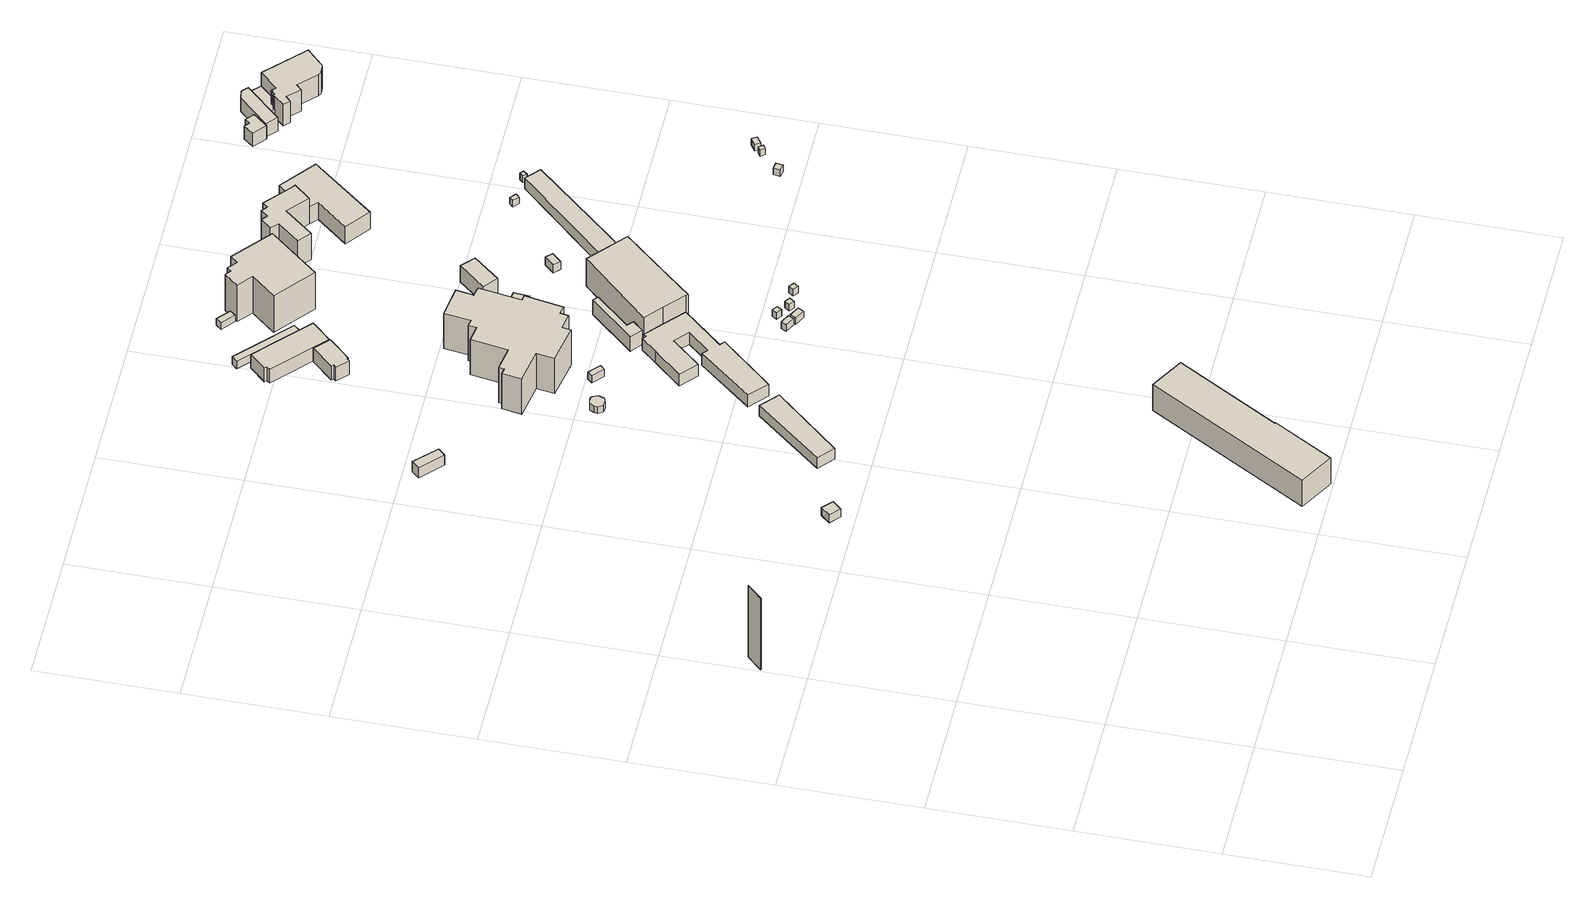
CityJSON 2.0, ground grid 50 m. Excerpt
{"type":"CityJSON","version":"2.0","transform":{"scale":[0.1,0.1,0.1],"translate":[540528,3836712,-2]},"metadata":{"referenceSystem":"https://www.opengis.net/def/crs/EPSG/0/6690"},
"CityObjects":{
"building1":{"type":"Building","attributes":{"計測周辺長":646.36,"1/2500図郭":46,"区名":"此花区","町丁目名称":"島屋４丁目","街区番号":1,"class":"3002","usage":"401","measuredHeight":33.4,"storeysAboveGround":5,"BuildingDetailAttribute.buildingRoofEdgeArea":17691.66,"BuildingDetailAttribute.buildingStructureType":"603","BuildingDetailAttribute.buildingStructureOrgType":"3","BuildingDetailAttribute.detailedUsage":"1820","BuildingDetailAttribute.specifiedBuildingCoverageRate":0.6,"BuildingDetailAttribute.surveyYear":2017,"BuildingTsunamiRiskAttribute.description":"1","BuildingTsunamiRiskAttribute.rank":"3","BuildingTsunamiRiskAttribute.depth":4.16,"BuildingHighTideRiskAttribute.description":"1","BuildingHighTideRiskAttribute.rank":"4","BuildingHighTideRiskAttribute.depth":7.38,"BuildingIDAttribute.prefecture":"27","BuildingIDAttribute.city":"27104"},"geometry":[{"type":"Solid","lod":"1","boundaries":[[[[0,1,2,3]],[[2,4,5,3]],[[1,6,4,2]],[[0,7,6,1]],[[3,5,7,0]],[[4,6,7,5]]]]}]},
"building2":{"type":"Building","attributes":{"class":"3001","measuredHeight":3.7,"BuildingDetailAttribute.specifiedBuildingCoverageRate":0.6,"BuildingDetailAttribute.surveyYear":2017,"BuildingTsunamiRiskAttribute.description":"1","BuildingTsunamiRiskAttribute.rank":"2","BuildingTsunamiRiskAttribute.depth":2.88,"BuildingHighTideRiskAttribute.description":"1","BuildingHighTideRiskAttribute.rank":"4","BuildingHighTideRiskAttribute.depth":6.15,"BuildingIDAttribute.prefecture":"27","BuildingIDAttribute.city":"27104"},"geometry":[{"type":"Solid","lod":"1","boundaries":[[[[8,9,10,11]],[[10,12,13,11]],[[9,14,12,10]],[[8,15,14,9]],[[11,13,15,8]],[[12,14,15,13]]]]}]},
"building3":{"type":"Building","attributes":{"計測周辺長":160.04,"1/2500図郭":56,"区名":"此花区","町丁目名称":"島屋６丁目","街区番号":1,"class":"3001","usage":"431","measuredHeight":12.2,"storeysAboveGround":2,"BuildingDetailAttribute.buildingRoofEdgeArea":905.31,"BuildingDetailAttribute.buildingStructureType":"610","BuildingDetailAttribute.buildingStructureOrgType":"2","BuildingDetailAttribute.detailedUsage":"1730","BuildingDetailAttribute.specifiedBuildingCoverageRate":0.6,"BuildingDetailAttribute.surveyYear":2017,"BuildingTsunamiRiskAttribute.description":"1","BuildingTsunamiRiskAttribute.rank":"2","BuildingTsunamiRiskAttribute.depth":2.86,"BuildingHighTideRiskAttribute.description":"1","BuildingHighTideRiskAttribute.rank":"4","BuildingHighTideRiskAttribute.depth":6.16,"BuildingIDAttribute.prefecture":"27","BuildingIDAttribute.city":"27104"},"geometry":[{"type":"Solid","lod":"1","boundaries":[[[[16,17,18,19,20,21]],[[20,22,23,21]],[[19,24,22,20]],[[18,25,24,19]],[[17,26,25,18]],[[16,27,26,17]],[[21,23,27,16]],[[22,24,25,26,27,23]]]]}]},
"building4":{"type":"Building","attributes":{"計測周辺長":28.09,"1/2500図郭":46,"区名":"此花区","町丁目名称":"島屋４丁目","街区番号":1,"class":"3003","usage":"401","measuredHeight":4.7,"storeysAboveGround":1,"BuildingDetailAttribute.buildingRoofEdgeArea":38.06,"BuildingDetailAttribute.buildingStructureType":"610","BuildingDetailAttribute.buildingStructureOrgType":"2","BuildingDetailAttribute.detailedUsage":"1820","BuildingDetailAttribute.specifiedBuildingCoverageRate":0.6,"BuildingDetailAttribute.surveyYear":2017,"BuildingTsunamiRiskAttribute.description":"1","BuildingTsunamiRiskAttribute.rank":"3","BuildingTsunamiRiskAttribute.depth":4.02,"BuildingHighTideRiskAttribute.description":"1","BuildingHighTideRiskAttribute.rank":"4","BuildingHighTideRiskAttribute.depth":7.32,"BuildingIDAttribute.prefecture":"27","BuildingIDAttribute.city":"27104"},"geometry":[{"type":"Solid","lod":"1","boundaries":[[[[28,29,30,31]],[[30,32,33,31]],[[29,34,32,30]],[[28,35,34,29]],[[31,33,35,28]],[[32,34,35,33]]]]}]},
"building5":{"type":"Building","attributes":{"計測周辺長":77.01,"1/2500図郭":56,"区名":"此花区","町丁目名称":"島屋６丁目","街区番号":1,"class":"3003","usage":"431","measuredHeight":4.8,"storeysAboveGround":1,"BuildingDetailAttribute.buildingRoofEdgeArea":238.92,"BuildingDetailAttribute.buildingStructureType":"610","BuildingDetailAttribute.buildingStructureOrgType":"2","BuildingDetailAttribute.detailedUsage":"1710","BuildingDetailAttribute.specifiedBuildingCoverageRate":0.6,"BuildingDetailAttribute.surveyYear":2017,"BuildingTsunamiRiskAttribute.description":"1","BuildingTsunamiRiskAttribute.rank":"2","BuildingTsunamiRiskAttribute.depth":2.84,"BuildingHighTideRiskAttribute.description":"1","BuildingHighTideRiskAttribute.rank":"4","BuildingHighTideRiskAttribute.depth":6.12,"BuildingIDAttribute.prefecture":"27","BuildingIDAttribute.city":"27104"},"geometry":[{"type":"Solid","lod":"1","boundaries":[[[[36,37,38,39]],[[38,40,41,39]],[[37,42,40,38]],[[36,43,42,37]],[[39,41,43,36]],[[40,42,43,41]]]]}]},
"building6":{"type":"Building","attributes":{"計測周辺長":16.33,"1/2500図郭":46,"区名":"此花区","町丁目名称":"島屋４丁目","街区番号":1,"class":"3003","usage":"401","storeysAboveGround":1,"BuildingDetailAttribute.buildingRoofEdgeArea":20.34,"BuildingDetailAttribute.buildingStructureType":"610","BuildingDetailAttribute.buildingStructureOrgType":"2","BuildingDetailAttribute.detailedUsage":"1820","BuildingDetailAttribute.specifiedBuildingCoverageRate":0.6,"BuildingDetailAttribute.surveyYear":2017,"BuildingTsunamiRiskAttribute.description":"1","BuildingTsunamiRiskAttribute.rank":"3","BuildingTsunamiRiskAttribute.depth":3.22,"BuildingHighTideRiskAttribute.description":"1","BuildingHighTideRiskAttribute.rank":"4","BuildingHighTideRiskAttribute.depth":6.52,"BuildingIDAttribute.prefecture":"27","BuildingIDAttribute.city":"27104"},"geometry":[{"type":"Solid","lod":"1","boundaries":[[[[44,45,46,47,48,49,50,51,52,53,54]],[[53,55,56,54]],[[52,57,55,53]],[[51,58,57,52]],[[50,59,58,51]],[[49,60,59,50]],[[48,61,60,49]],[[47,62,61,48]],[[46,63,62,47]],[[45,64,63,46]],[[44,65,64,45]],[[54,56,65,44]],[[55,57,58,59,60,61,62,63,64,65,56]]]]}]},
"building7":{"type":"Building","attributes":{"計測周辺長":14.93,"1/2500図郭":46,"区名":"此花区","町丁目名称":"島屋４丁目","街区番号":1,"class":"3001","usage":"422","measuredHeight":3.3,"storeysAboveGround":1,"BuildingDetailAttribute.buildingRoofEdgeArea":11.56,"BuildingDetailAttribute.buildingStructureType":"610","BuildingDetailAttribute.buildingStructureOrgType":"2","BuildingDetailAttribute.detailedUsage":"1415","BuildingDetailAttribute.specifiedBuildingCoverageRate":0.6,"BuildingDetailAttribute.surveyYear":2017,"BuildingTsunamiRiskAttribute.description":"1","BuildingTsunamiRiskAttribute.rank":"3","BuildingTsunamiRiskAttribute.depth":3.2,"BuildingHighTideRiskAttribute.description":"1","BuildingHighTideRiskAttribute.rank":"4","BuildingHighTideRiskAttribute.depth":6.5,"BuildingIDAttribute.prefecture":"27","BuildingIDAttribute.city":"27104"},"geometry":[{"type":"Solid","lod":"1","boundaries":[[[[66,67,68,69]],[[68,70,71,69]],[[67,72,70,68]],[[66,73,72,67]],[[69,71,73,66]],[[70,72,73,71]]]]}]},
"building8":{"type":"Building","attributes":{"name":"安治川口駅","計測周辺長":158.26,"1/2500図郭":56,"区名":"此花区","町丁目名称":"島屋６丁目","街区番号":1,"class":"3003","usage":"431","measuredHeight":5.5,"storeysAboveGround":2,"BuildingDetailAttribute.buildingRoofEdgeArea":521.34,"BuildingDetailAttribute.buildingStructureType":"610","BuildingDetailAttribute.buildingStructureOrgType":"2","BuildingDetailAttribute.detailedUsage":"1710","BuildingDetailAttribute.specifiedBuildingCoverageRate":0.6,"BuildingDetailAttribute.surveyYear":2017,"BuildingTsunamiRiskAttribute.description":"1","BuildingTsunamiRiskAttribute.rank":"3","BuildingTsunamiRiskAttribute.depth":3.19,"BuildingHighTideRiskAttribute.description":"1","BuildingHighTideRiskAttribute.rank":"4","BuildingHighTideRiskAttribute.depth":6.15,"BuildingIDAttribute.prefecture":"27","BuildingIDAttribute.city":"27104"},"geometry":[{"type":"Solid","lod":"1","boundaries":[[[[74,75,76,77,78,79,80,81,82,83,84,85,86,87,88,89]],[[88,90,91,89]],[[87,92,90,88]],[[86,93,92,87]],[[85,94,93,86]],[[84,95,94,85]],[[83,96,95,84]],[[82,97,96,83]],[[81,98,97,82]],[[80,99,98,81]],[[79,100,99,80]],[[78,101,100,79]],[[77,102,101,78]],[[76,103,102,77]],[[75,104,103,76]],[[74,105,104,75]],[[89,91,105,74]],[[90,92,93,94,95,96,97,98,99,100,101,102,103,104,105,91]]]]}]},
"building9":{"type":"Building","attributes":{"計測周辺長":155.5,"1/2500図郭":46,"区名":"此花区","町丁目名称":"島屋４丁目","街区番号":1,"class":"3002","usage":"422","measuredHeight":16.6,"storeysAboveGround":4,"BuildingDetailAttribute.buildingRoofEdgeArea":930.44,"BuildingDetailAttribute.buildingStructureType":"603","BuildingDetailAttribute.buildingStructureOrgType":"3","BuildingDetailAttribute.detailedUsage":"1415","BuildingDetailAttribute.specifiedBuildingCoverageRate":0.6,"BuildingDetailAttribute.surveyYear":2017,"BuildingTsunamiRiskAttribute.description":"1","BuildingTsunamiRiskAttribute.rank":"3","BuildingTsunamiRiskAttribute.depth":3.03,"BuildingHighTideRiskAttribute.description":"1","BuildingHighTideRiskAttribute.rank":"4","BuildingHighTideRiskAttribute.depth":6.36,"BuildingIDAttribute.prefecture":"27","BuildingIDAttribute.city":"27104"},"geometry":[{"type":"Solid","lod":"1","boundaries":[[[[106,107,108,109,110,111,112,113,114,115,116,117,118,119,120,121,122,123,124,125,126,127]],[[126,128,129,127]],[[125,130,128,126]],[[124,131,130,125]],[[123,132,131,124]],[[122,133,132,123]],[[121,134,133,122]],[[120,135,134,121]],[[119,136,135,120]],[[118,137,136,119]],[[117,138,137,118]],[[116,139,138,117]],[[115,140,139,116]],[[114,141,140,115]],[[113,142,141,114]],[[112,143,142,113]],[[111,144,143,112]],[[110,145,144,111]],[[109,146,145,110]],[[108,147,146,109]],[[107,148,147,108]],[[106,149,148,107]],[[127,129,149,106]],[[128,130,131,132,133,134,135,136,137,138,139,140,141,142,143,144,145,146,147,148,149,129]]]]}]},
"building10":{"type":"Building","attributes":{"class":"3001","measuredHeight":6.4,"BuildingDetailAttribute.specifiedBuildingCoverageRate":0.6,"BuildingDetailAttribute.surveyYear":2017,"BuildingTsunamiRiskAttribute.description":"1","BuildingTsunamiRiskAttribute.rank":"3","BuildingTsunamiRiskAttribute.depth":3.7,"BuildingHighTideRiskAttribute.description":"1","BuildingHighTideRiskAttribute.rank":"4","BuildingHighTideRiskAttribute.depth":7.06,"BuildingIDAttribute.prefecture":"27","BuildingIDAttribute.city":"27104"},"geometry":[{"type":"Solid","lod":"1","boundaries":[[[[150,151,152,153,154,155,156,157]],[[156,158,159,157]],[[155,160,158,156]],[[154,161,160,155]],[[153,162,161,154]],[[152,163,162,153]],[[151,164,163,152]],[[150,165,164,151]],[[157,159,165,150]],[[158,160,161,162,163,164,165,159]]]]}]},
"building11":{"type":"Building","attributes":{"class":"3001","measuredHeight":6.5,"BuildingDetailAttribute.specifiedBuildingCoverageRate":0.6,"BuildingDetailAttribute.surveyYear":2017,"BuildingTsunamiRiskAttribute.description":"1","BuildingTsunamiRiskAttribute.rank":"3","BuildingTsunamiRiskAttribute.depth":3.64,"BuildingHighTideRiskAttribute.description":"1","BuildingHighTideRiskAttribute.rank":"4","BuildingHighTideRiskAttribute.depth":7.02,"BuildingIDAttribute.prefecture":"27","BuildingIDAttribute.city":"27104"},"geometry":[{"type":"Solid","lod":"1","boundaries":[[[[166,167,168,169,170,171]],[[170,172,173,171]],[[169,174,172,170]],[[168,175,174,169]],[[167,176,175,168]],[[166,177,176,167]],[[171,173,177,166]],[[172,174,175,176,177,173]]]]}]},
"building12":{"type":"Building","attributes":{"class":"3001","BuildingDetailAttribute.specifiedBuildingCoverageRate":0.6,"BuildingDetailAttribute.surveyYear":2017,"BuildingTsunamiRiskAttribute.description":"1","BuildingTsunamiRiskAttribute.rank":"2","BuildingTsunamiRiskAttribute.depth":2.79,"BuildingHighTideRiskAttribute.description":"1","BuildingHighTideRiskAttribute.rank":"4","BuildingHighTideRiskAttribute.depth":6.11,"BuildingIDAttribute.prefecture":"27","BuildingIDAttribute.city":"27104"},"geometry":[{"type":"Solid","lod":"1","boundaries":[[[[178,179,180,181]],[[180,182,183,181]],[[179,184,182,180]],[[178,185,184,179]],[[181,183,185,178]],[[182,184,185,183]]]]}]},
"building13":{"type":"Building","attributes":{"class":"3003","measuredHeight":6.6,"BuildingDetailAttribute.specifiedBuildingCoverageRate":0.6,"BuildingDetailAttribute.surveyYear":2017,"BuildingTsunamiRiskAttribute.description":"1","BuildingTsunamiRiskAttribute.rank":"3","BuildingTsunamiRiskAttribute.depth":3.45,"BuildingHighTideRiskAttribute.description":"1","BuildingHighTideRiskAttribute.rank":"4","BuildingHighTideRiskAttribute.depth":6.63,"BuildingIDAttribute.prefecture":"27","BuildingIDAttribute.city":"27104"},"geometry":[{"type":"Solid","lod":"1","boundaries":[[[[186,187,188,189,190,191]],[[190,192,193,191]],[[189,194,192,190]],[[188,195,194,189]],[[187,196,195,188]],[[186,197,196,187]],[[191,193,197,186]],[[192,194,195,196,197,193]]]]}]},
"building14":{"type":"Building","attributes":{"class":"3001","measuredHeight":3.5,"BuildingDetailAttribute.specifiedBuildingCoverageRate":0.6,"BuildingDetailAttribute.surveyYear":2017,"BuildingTsunamiRiskAttribute.description":"1","BuildingTsunamiRiskAttribute.rank":"3","BuildingTsunamiRiskAttribute.depth":3.49,"BuildingHighTideRiskAttribute.description":"1","BuildingHighTideRiskAttribute.rank":"4","BuildingHighTideRiskAttribute.depth":6.88,"BuildingIDAttribute.prefecture":"27","BuildingIDAttribute.city":"27104"},"geometry":[{"type":"Solid","lod":"1","boundaries":[[[[198,199,200,201]],[[200,202,203,201]],[[199,204,202,200]],[[198,205,204,199]],[[201,203,205,198]],[[202,204,205,203]]]]}]},
"building15":{"type":"Building","attributes":{"class":"3001","BuildingDetailAttribute.specifiedBuildingCoverageRate":0.6,"BuildingDetailAttribute.surveyYear":2017,"BuildingTsunamiRiskAttribute.description":"1","BuildingTsunamiRiskAttribute.rank":"2","BuildingTsunamiRiskAttribute.depth":2.68,"BuildingHighTideRiskAttribute.description":"1","BuildingHighTideRiskAttribute.rank":"4","BuildingHighTideRiskAttribute.depth":5.99,"BuildingIDAttribute.prefecture":"27","BuildingIDAttribute.city":"27104"},"geometry":[{"type":"Solid","lod":"1","boundaries":[[[[206,207,208,209]],[[208,210,211,209]],[[207,212,210,208]],[[206,213,212,207]],[[209,211,213,206]],[[210,212,213,211]]]]}]},
"building16":{"type":"Building","attributes":{"class":"3001","BuildingDetailAttribute.specifiedBuildingCoverageRate":0.6,"BuildingDetailAttribute.surveyYear":2017,"BuildingTsunamiRiskAttribute.description":"1","BuildingTsunamiRiskAttribute.rank":"2","BuildingTsunamiRiskAttribute.depth":2.79,"BuildingHighTideRiskAttribute.description":"1","BuildingHighTideRiskAttribute.rank":"4","BuildingHighTideRiskAttribute.depth":6.11,"BuildingIDAttribute.prefecture":"27","BuildingIDAttribute.city":"27104"},"geometry":[{"type":"Solid","lod":"1","boundaries":[[[[214,215,216,217]],[[216,218,219,217]],[[215,220,218,216]],[[214,221,220,215]],[[217,219,221,214]],[[218,220,221,219]]]]}]},
"building17":{"type":"Building","attributes":{"class":"3001","BuildingDetailAttribute.specifiedBuildingCoverageRate":0.6,"BuildingDetailAttribute.surveyYear":2017,"BuildingTsunamiRiskAttribute.description":"1","BuildingTsunamiRiskAttribute.rank":"2","BuildingTsunamiRiskAttribute.depth":2.78,"BuildingHighTideRiskAttribute.description":"1","BuildingHighTideRiskAttribute.rank":"4","BuildingHighTideRiskAttribute.depth":6.11,"BuildingIDAttribute.prefecture":"27","BuildingIDAttribute.city":"27104"},"geometry":[{"type":"Solid","lod":"1","boundaries":[[[[222,223,224,225]],[[224,226,227,225]],[[223,228,226,224]],[[222,229,228,223]],[[225,227,229,222]],[[226,228,229,227]]]]}]},
"building18":{"type":"Building","attributes":{"計測周辺長":16.33,"1/2500図郭":46,"区名":"此花区","町丁目名称":"島屋４丁目","街区番号":1,"class":"3001","usage":"422","measuredHeight":5.7,"storeysAboveGround":2,"BuildingDetailAttribute.buildingRoofEdgeArea":14.04,"BuildingDetailAttribute.buildingStructureType":"610","BuildingDetailAttribute.buildingStructureOrgType":"2","BuildingDetailAttribute.detailedUsage":"1415","BuildingDetailAttribute.specifiedBuildingCoverageRate":0.6,"BuildingDetailAttribute.surveyYear":2017,"BuildingTsunamiRiskAttribute.description":"1","BuildingTsunamiRiskAttribute.rank":"3","BuildingTsunamiRiskAttribute.depth":3,"BuildingHighTideRiskAttribute.description":"1","BuildingHighTideRiskAttribute.rank":"4","BuildingHighTideRiskAttribute.depth":6.34,"BuildingIDAttribute.prefecture":"27","BuildingIDAttribute.city":"27104"},"geometry":[{"type":"Solid","lod":"1","boundaries":[[[[230,231,232,233]],[[232,234,235,233]],[[231,236,234,232]],[[230,237,236,231]],[[233,235,237,230]],[[234,236,237,235]]]]}]},
"building19":{"type":"Building","attributes":{"計測周辺長":101.38,"1/2500図郭":46,"区名":"此花区","町丁目名称":"島屋６丁目","街区番号":1,"class":"3001","usage":"431","measuredHeight":12.9,"storeysAboveGround":2,"BuildingDetailAttribute.buildingRoofEdgeArea":581.4,"BuildingDetailAttribute.buildingStructureType":"610","BuildingDetailAttribute.buildingStructureOrgType":"2","BuildingDetailAttribute.detailedUsage":"1710","BuildingDetailAttribute.specifiedBuildingCoverageRate":0.6,"BuildingDetailAttribute.surveyYear":2017,"BuildingTsunamiRiskAttribute.description":"1","BuildingTsunamiRiskAttribute.rank":"3","BuildingTsunamiRiskAttribute.depth":3.12,"BuildingHighTideRiskAttribute.description":"1","BuildingHighTideRiskAttribute.rank":"4","BuildingHighTideRiskAttribute.depth":6.46,"BuildingIDAttribute.prefecture":"27","BuildingIDAttribute.city":"27104"},"geometry":[{"type":"Solid","lod":"1","boundaries":[[[[238,239,240,241,242,243,244,245]],[[244,246,247,245]],[[243,248,246,244]],[[242,249,248,243]],[[241,250,249,242]],[[240,251,250,241]],[[239,252,251,240]],[[238,253,252,239]],[[245,247,253,238]],[[246,248,249,250,251,252,253,247]]]]}]},
"building20":{"type":"Building","attributes":{"class":"3001","BuildingDetailAttribute.specifiedBuildingCoverageRate":0.6,"BuildingDetailAttribute.surveyYear":2017,"BuildingTsunamiRiskAttribute.description":"1","BuildingTsunamiRiskAttribute.rank":"2","BuildingTsunamiRiskAttribute.depth":2.84,"BuildingHighTideRiskAttribute.description":"1","BuildingHighTideRiskAttribute.rank":"4","BuildingHighTideRiskAttribute.depth":6.16,"BuildingIDAttribute.prefecture":"27","BuildingIDAttribute.city":"27104"},"geometry":[{"type":"Solid","lod":"1","boundaries":[[[[254,255,256,257]],[[256,258,259,257]],[[255,260,258,256]],[[254,261,260,255]],[[257,259,261,254]],[[258,260,261,259]]]]}]},
"building21":{"type":"Building","attributes":{"計測周辺長":21.21,"1/2500図郭":46,"区名":"此花区","町丁目名称":"島屋４丁目","街区番号":1,"class":"3001","usage":"422","measuredHeight":3.4,"storeysAboveGround":1,"BuildingDetailAttribute.buildingRoofEdgeArea":27.99,"BuildingDetailAttribute.buildingStructureType":"610","BuildingDetailAttribute.buildingStructureOrgType":"2","BuildingDetailAttribute.detailedUsage":"1415","BuildingDetailAttribute.specifiedBuildingCoverageRate":0.6,"BuildingDetailAttribute.surveyYear":2017,"BuildingTsunamiRiskAttribute.description":"1","BuildingTsunamiRiskAttribute.rank":"2","BuildingTsunamiRiskAttribute.depth":2.9,"BuildingHighTideRiskAttribute.description":"1","BuildingHighTideRiskAttribute.rank":"4","BuildingHighTideRiskAttribute.depth":6.25,"BuildingIDAttribute.prefecture":"27","BuildingIDAttribute.city":"27104"},"geometry":[{"type":"Solid","lod":"1","boundaries":[[[[262,263,264,265]],[[264,266,267,265]],[[263,268,266,264]],[[262,269,268,263]],[[265,267,269,262]],[[266,268,269,267]]]]}]},
"building22":{"type":"Building","attributes":{"計測周辺長":17.02,"1/2500図郭":46,"区名":"此花区","町丁目名称":"島屋４丁目","街区番号":1,"class":"3001","usage":"431","storeysAboveGround":1,"BuildingDetailAttribute.buildingRoofEdgeArea":15.42,"BuildingDetailAttribute.buildingStructureType":"610","BuildingDetailAttribute.buildingStructureOrgType":"2","BuildingDetailAttribute.detailedUsage":"1720","BuildingDetailAttribute.specifiedBuildingCoverageRate":0.6,"BuildingDetailAttribute.surveyYear":2017,"BuildingTsunamiRiskAttribute.description":"1","BuildingTsunamiRiskAttribute.rank":"2","BuildingTsunamiRiskAttribute.depth":2.97,"BuildingHighTideRiskAttribute.description":"1","BuildingHighTideRiskAttribute.rank":"4","BuildingHighTideRiskAttribute.depth":6.43,"BuildingIDAttribute.prefecture":"27","BuildingIDAttribute.city":"27104"},"geometry":[{"type":"Solid","lod":"1","boundaries":[[[[270,271,272,273]],[[272,274,275,273]],[[271,276,274,272]],[[270,277,276,271]],[[273,275,277,270]],[[274,276,277,275]]]]}]},
"building23":{"type":"Building","attributes":{"計測周辺長":17.33,"1/2500図郭":46,"区名":"此花区","町丁目名称":"島屋４丁目","街区番号":1,"class":"3001","usage":"422","measuredHeight":3.7,"storeysAboveGround":1,"BuildingDetailAttribute.buildingRoofEdgeArea":16.14,"BuildingDetailAttribute.buildingStructureType":"610","BuildingDetailAttribute.buildingStructureOrgType":"2","BuildingDetailAttribute.detailedUsage":"1415","BuildingDetailAttribute.specifiedBuildingCoverageRate":0.6,"BuildingDetailAttribute.surveyYear":2017,"BuildingTsunamiRiskAttribute.description":"1","BuildingTsunamiRiskAttribute.rank":"2","BuildingTsunamiRiskAttribute.depth":2.85,"BuildingHighTideRiskAttribute.description":"1","BuildingHighTideRiskAttribute.rank":"4","BuildingHighTideRiskAttribute.depth":6.21,"BuildingIDAttribute.prefecture":"27","BuildingIDAttribute.city":"27104"},"geometry":[{"type":"Solid","lod":"1","boundaries":[[[[278,279,280,281]],[[280,282,283,281]],[[279,284,282,280]],[[278,285,284,279]],[[281,283,285,278]],[[282,284,285,283]]]]}]},
"building24":{"type":"Building","attributes":{"計測周辺長":93.35,"1/2500図郭":46,"区名":"此花区","町丁目名称":"島屋４丁目","街区番号":1,"class":"3002","usage":"431","measuredHeight":17.2,"storeysAboveGround":4,"BuildingDetailAttribute.buildingRoofEdgeArea":446.33,"BuildingDetailAttribute.buildingStructureType":"603","BuildingDetailAttribute.buildingStructureOrgType":"3","BuildingDetailAttribute.detailedUsage":"1720","BuildingDetailAttribute.specifiedBuildingCoverageRate":0.6,"BuildingDetailAttribute.surveyYear":2017,"BuildingTsunamiRiskAttribute.description":"1","BuildingTsunamiRiskAttribute.rank":"3","BuildingTsunamiRiskAttribute.depth":3.44,"BuildingHighTideRiskAttribute.description":"1","BuildingHighTideRiskAttribute.rank":"4","BuildingHighTideRiskAttribute.depth":6.87,"BuildingIDAttribute.prefecture":"27","BuildingIDAttribute.city":"27104"},"geometry":[{"type":"Solid","lod":"1","boundaries":[[[[286,287,288,289,290,291,292,293,294,295]],[[294,296,297,295]],[[293,298,296,294]],[[292,299,298,293]],[[291,300,299,292]],[[290,301,300,291]],[[289,302,301,290]],[[288,303,302,289]],[[287,304,303,288]],[[286,305,304,287]],[[295,297,305,286]],[[296,298,299,300,301,302,303,304,305,297]]]]}]},
"building25":{"type":"Building","attributes":{"計測周辺長":36.53,"1/2500図郭":46,"区名":"此花区","町丁目名称":"島屋４丁目","街区番号":1,"class":"3001","usage":"401","measuredHeight":7.6,"storeysAboveGround":2,"BuildingDetailAttribute.buildingRoofEdgeArea":74.28,"BuildingDetailAttribute.buildingStructureType":"610","BuildingDetailAttribute.buildingStructureOrgType":"2","BuildingDetailAttribute.detailedUsage":"1310","BuildingDetailAttribute.specifiedBuildingCoverageRate":0.6,"BuildingDetailAttribute.surveyYear":2017,"BuildingTsunamiRiskAttribute.description":"1","BuildingTsunamiRiskAttribute.rank":"3","BuildingTsunamiRiskAttribute.depth":3.09,"BuildingHighTideRiskAttribute.description":"1","BuildingHighTideRiskAttribute.rank":"4","BuildingHighTideRiskAttribute.depth":6.45,"BuildingIDAttribute.prefecture":"27","BuildingIDAttribute.city":"27104"},"geometry":[{"type":"Solid","lod":"1","boundaries":[[[[306,307,308,309]],[[308,310,311,309]],[[307,312,310,308]],[[306,313,312,307]],[[309,311,313,306]],[[310,312,313,311]]]]}]},
"building26":{"type":"Building","attributes":{"class":"3003","measuredHeight":3.6,"BuildingDetailAttribute.specifiedBuildingCoverageRate":0.6,"BuildingDetailAttribute.surveyYear":2017,"BuildingTsunamiRiskAttribute.description":"1","BuildingTsunamiRiskAttribute.rank":"3","BuildingTsunamiRiskAttribute.depth":3.31,"BuildingHighTideRiskAttribute.description":"1","BuildingHighTideRiskAttribute.rank":"4","BuildingHighTideRiskAttribute.depth":6.68,"BuildingIDAttribute.prefecture":"27","BuildingIDAttribute.city":"27104"},"geometry":[{"type":"Solid","lod":"1","boundaries":[[[[314,315,316,317]],[[316,318,319,317]],[[315,320,318,316]],[[314,321,320,315]],[[317,319,321,314]],[[318,320,321,319]]]]}]},
"building27":{"type":"Building","attributes":{"計測周辺長":42.55,"1/2500図郭":46,"区名":"此花区","町丁目名称":"島屋４丁目","街区番号":1,"class":"3003","usage":"431","measuredHeight":4.7,"storeysAboveGround":1,"BuildingDetailAttribute.buildingRoofEdgeArea":79.48,"BuildingDetailAttribute.buildingStructureType":"610","BuildingDetailAttribute.buildingStructureOrgType":"2","BuildingDetailAttribute.detailedUsage":"1720","BuildingDetailAttribute.specifiedBuildingCoverageRate":0.6,"BuildingDetailAttribute.surveyYear":2017,"BuildingTsunamiRiskAttribute.description":"1","BuildingTsunamiRiskAttribute.rank":"3","BuildingTsunamiRiskAttribute.depth":3.48,"BuildingHighTideRiskAttribute.description":"1","BuildingHighTideRiskAttribute.rank":"4","BuildingHighTideRiskAttribute.depth":6.91,"BuildingIDAttribute.prefecture":"27","BuildingIDAttribute.city":"27104"},"geometry":[{"type":"Solid","lod":"1","boundaries":[[[[322,323,324,325]],[[324,326,327,325]],[[323,328,326,324]],[[322,329,328,323]],[[325,327,329,322]],[[326,328,329,327]]]]}]},
"building28":{"type":"Building","attributes":{"計測周辺長":109.08,"1/2500図郭":46,"区名":"此花区","町丁目名称":"島屋６丁目","街区番号":1,"class":"3003","usage":"431","measuredHeight":5.1,"storeysAboveGround":1,"BuildingDetailAttribute.buildingRoofEdgeArea":333.05,"BuildingDetailAttribute.buildingStructureType":"610","BuildingDetailAttribute.buildingStructureOrgType":"2","BuildingDetailAttribute.detailedUsage":"1710","BuildingDetailAttribute.specifiedBuildingCoverageRate":0.6,"BuildingDetailAttribute.surveyYear":2017,"BuildingTsunamiRiskAttribute.description":"1","BuildingTsunamiRiskAttribute.rank":"2","BuildingTsunamiRiskAttribute.depth":2.83,"BuildingHighTideRiskAttribute.description":"1","BuildingHighTideRiskAttribute.rank":"4","BuildingHighTideRiskAttribute.depth":6.2,"BuildingIDAttribute.prefecture":"27","BuildingIDAttribute.city":"27104"},"geometry":[{"type":"Solid","lod":"1","boundaries":[[[[330,331,332,333]],[[332,334,335,333]],[[331,336,334,332]],[[330,337,336,331]],[[333,335,337,330]],[[334,336,337,335]]]]}]},
"building29":{"type":"Building","attributes":{"計測周辺長":78.74,"1/2500図郭":46,"区名":"此花区","町丁目名称":"島屋４丁目","街区番号":1,"class":"3002","usage":"401","measuredHeight":12.1,"storeysAboveGround":4,"BuildingDetailAttribute.buildingRoofEdgeArea":204.44,"BuildingDetailAttribute.buildingStructureType":"603","BuildingDetailAttribute.buildingStructureOrgType":"3","BuildingDetailAttribute.detailedUsage":"1310","BuildingDetailAttribute.specifiedBuildingCoverageRate":0.6,"BuildingDetailAttribute.surveyYear":2017,"BuildingTsunamiRiskAttribute.description":"1","BuildingTsunamiRiskAttribute.rank":"3","BuildingTsunamiRiskAttribute.depth":3.27,"BuildingHighTideRiskAttribute.description":"1","BuildingHighTideRiskAttribute.rank":"4","BuildingHighTideRiskAttribute.depth":6.71,"BuildingIDAttribute.prefecture":"27","BuildingIDAttribute.city":"27104"},"geometry":[{"type":"Solid","lod":"1","boundaries":[[[[338,339,340,341,342,343,344,345,346,347,348,349,350]],[[349,351,352,350]],[[348,353,351,349]],[[347,354,353,348]],[[346,355,354,347]],[[345,356,355,346]],[[344,357,356,345]],[[343,358,357,344]],[[342,359,358,343]],[[341,360,359,342]],[[340,361,360,341]],[[339,362,361,340]],[[338,363,362,339]],[[350,352,363,338]],[[351,353,354,355,356,357,358,359,360,361,362,363,352]]]]}]},
"building30":{"type":"Building","attributes":{"class":"3001","BuildingDetailAttribute.specifiedBuildingCoverageRate":0.6,"BuildingDetailAttribute.surveyYear":2017,"BuildingTsunamiRiskAttribute.description":"1","BuildingTsunamiRiskAttribute.rank":"2","BuildingTsunamiRiskAttribute.depth":2.7,"BuildingHighTideRiskAttribute.description":"1","BuildingHighTideRiskAttribute.rank":"4","BuildingHighTideRiskAttribute.depth":6.11,"BuildingIDAttribute.prefecture":"27","BuildingIDAttribute.city":"27104"},"geometry":[{"type":"Solid","lod":"1","boundaries":[[[[364,365,366,367]],[[366,368,369,367]],[[365,370,368,366]],[[364,371,370,365]],[[367,369,371,364]],[[368,370,371,369]]]]}]},
"building31":{"type":"Building","attributes":{"計測周辺長":88.37,"1/2500図郭":46,"区名":"此花区","町丁目名称":"島屋４丁目","街区番号":1,"class":"3001","usage":"401","measuredHeight":8.1,"storeysAboveGround":4,"BuildingDetailAttribute.buildingRoofEdgeArea":357.43,"BuildingDetailAttribute.buildingStructureType":"603","BuildingDetailAttribute.buildingStructureOrgType":"3","BuildingDetailAttribute.detailedUsage":"1310","BuildingDetailAttribute.specifiedBuildingCoverageRate":0.6,"BuildingDetailAttribute.surveyYear":2017,"BuildingTsunamiRiskAttribute.description":"1","BuildingTsunamiRiskAttribute.rank":"3","BuildingTsunamiRiskAttribute.depth":3.13,"BuildingHighTideRiskAttribute.description":"1","BuildingHighTideRiskAttribute.rank":"4","BuildingHighTideRiskAttribute.depth":6.56,"BuildingIDAttribute.prefecture":"27","BuildingIDAttribute.city":"27104"},"geometry":[{"type":"Solid","lod":"1","boundaries":[[[[372,373,374,375,376,339,338,350]],[[338,377,378,350]],[[339,379,377,338]],[[376,380,379,339]],[[375,381,380,376]],[[374,382,381,375]],[[373,383,382,374]],[[372,384,383,373]],[[350,378,384,372]],[[377,379,380,381,382,383,384,378]]]]}]},
"building32":{"type":"Building","attributes":{"class":"3001","BuildingDetailAttribute.specifiedBuildingCoverageRate":0.6,"BuildingDetailAttribute.surveyYear":2017,"BuildingTsunamiRiskAttribute.description":"1","BuildingTsunamiRiskAttribute.rank":"2","BuildingTsunamiRiskAttribute.depth":2.69,"BuildingHighTideRiskAttribute.description":"1","BuildingHighTideRiskAttribute.rank":"4","BuildingHighTideRiskAttribute.depth":6.07,"BuildingIDAttribute.prefecture":"27","BuildingIDAttribute.city":"27104"},"geometry":[{"type":"Solid","lod":"1","boundaries":[[[[385,386,387,388]],[[387,389,390,388]],[[386,391,389,387]],[[385,392,391,386]],[[388,390,392,385]],[[389,391,392,390]]]]}]},
"building33":{"type":"Building","attributes":{"class":"3001","BuildingDetailAttribute.specifiedBuildingCoverageRate":0.6,"BuildingDetailAttribute.surveyYear":2017,"BuildingTsunamiRiskAttribute.description":"1","BuildingTsunamiRiskAttribute.rank":"2","BuildingTsunamiRiskAttribute.depth":2.54,"BuildingHighTideRiskAttribute.description":"1","BuildingHighTideRiskAttribute.rank":"4","BuildingHighTideRiskAttribute.depth":5.96,"BuildingIDAttribute.prefecture":"27","BuildingIDAttribute.city":"27104"},"geometry":[{"type":"Solid","lod":"1","boundaries":[[[[393,394,395,396]],[[395,397,398,396]],[[394,399,397,395]],[[393,400,399,394]],[[396,398,400,393]],[[397,399,400,398]]]]}]},
"building34":{"type":"Building","attributes":{"class":"3001","BuildingDetailAttribute.specifiedBuildingCoverageRate":0.6,"BuildingDetailAttribute.surveyYear":2017,"BuildingTsunamiRiskAttribute.description":"1","BuildingTsunamiRiskAttribute.rank":"2","BuildingTsunamiRiskAttribute.depth":2.62,"BuildingHighTideRiskAttribute.description":"1","BuildingHighTideRiskAttribute.rank":"4","BuildingHighTideRiskAttribute.depth":6.01,"BuildingIDAttribute.prefecture":"27","BuildingIDAttribute.city":"27104"},"geometry":[{"type":"Solid","lod":"1","boundaries":[[[[401,402,403,404]],[[403,405,406,404]],[[402,407,405,403]],[[401,408,407,402]],[[404,406,408,401]],[[405,407,408,406]]]]}]},
"building35":{"type":"Building","attributes":{"class":"3001","BuildingDetailAttribute.specifiedBuildingCoverageRate":0.6,"BuildingDetailAttribute.surveyYear":2017,"BuildingTsunamiRiskAttribute.description":"1","BuildingTsunamiRiskAttribute.rank":"2","BuildingTsunamiRiskAttribute.depth":2.62,"BuildingHighTideRiskAttribute.description":"1","BuildingHighTideRiskAttribute.rank":"4","BuildingHighTideRiskAttribute.depth":6.01,"BuildingIDAttribute.prefecture":"27","BuildingIDAttribute.city":"27104"},"geometry":[{"type":"Solid","lod":"1","boundaries":[[[[409,410,411,412]],[[411,413,414,412]],[[410,415,413,411]],[[409,416,415,410]],[[412,414,416,409]],[[413,415,416,414]]]]}]},
"building36":{"type":"Building","attributes":{"計測周辺長":24.73,"1/2500図郭":46,"区名":"此花区","町丁目名称":"島屋３丁目","街区番号":1,"class":"3001","usage":"411","measuredHeight":6.2,"storeysAboveGround":2,"BuildingDetailAttribute.buildingRoofEdgeArea":33.82,"BuildingDetailAttribute.buildingStructureType":"601","BuildingDetailAttribute.buildingStructureOrgType":"1","BuildingDetailAttribute.detailedUsage":"1110","BuildingDetailAttribute.specifiedBuildingCoverageRate":0.6,"BuildingDetailAttribute.surveyYear":2017,"BuildingTsunamiRiskAttribute.description":"1","BuildingTsunamiRiskAttribute.rank":"3","BuildingTsunamiRiskAttribute.depth":3.57,"BuildingHighTideRiskAttribute.description":"1","BuildingHighTideRiskAttribute.rank":"4","BuildingHighTideRiskAttribute.depth":7.02,"BuildingIDAttribute.prefecture":"27","BuildingIDAttribute.city":"27104"},"geometry":[{"type":"Solid","lod":"1","boundaries":[[[[417,418,419,420,421,422]],[[421,423,424,422]],[[420,425,423,421]],[[419,426,425,420]],[[418,427,426,419]],[[417,428,427,418]],[[422,424,428,417]],[[423,425,426,427,428,424]]]]}]},
"building37":{"type":"Building","attributes":{"計測周辺長":42.18,"1/2500図郭":46,"区名":"此花区","町丁目名称":"島屋３丁目","街区番号":1,"class":"3001","usage":"413","measuredHeight":6.2,"storeysAboveGround":2,"BuildingDetailAttribute.buildingRoofEdgeArea":79.91,"BuildingDetailAttribute.buildingStructureType":"601","BuildingDetailAttribute.buildingStructureOrgType":"1","BuildingDetailAttribute.detailedUsage":"1150","BuildingDetailAttribute.specifiedBuildingCoverageRate":0.6,"BuildingDetailAttribute.surveyYear":2017,"BuildingTsunamiRiskAttribute.description":"1","BuildingTsunamiRiskAttribute.rank":"3","BuildingTsunamiRiskAttribute.depth":3.31,"BuildingHighTideRiskAttribute.description":"1","BuildingHighTideRiskAttribute.rank":"4","BuildingHighTideRiskAttribute.depth":6.76,"BuildingIDAttribute.prefecture":"27","BuildingIDAttribute.city":"27104"},"geometry":[{"type":"Solid","lod":"1","boundaries":[[[[429,430,431,432,433]],[[432,434,435,433]],[[431,436,434,432]],[[430,437,436,431]],[[429,438,437,430]],[[433,435,438,429]],[[434,436,437,438,435]]]]}]},
"building38":{"type":"Building","attributes":{"計測周辺長":76.84,"1/2500図郭":46,"区名":"此花区","町丁目名称":"島屋３丁目","街区番号":1,"class":"3001","usage":"401","measuredHeight":3.6,"storeysAboveGround":3,"BuildingDetailAttribute.buildingRoofEdgeArea":285.25,"BuildingDetailAttribute.buildingStructureType":"603","BuildingDetailAttribute.buildingStructureOrgType":"3","BuildingDetailAttribute.detailedUsage":"1310","BuildingDetailAttribute.specifiedBuildingCoverageRate":0.6,"BuildingDetailAttribute.surveyYear":2017,"BuildingTsunamiRiskAttribute.description":"1","BuildingTsunamiRiskAttribute.rank":"3","BuildingTsunamiRiskAttribute.depth":3.48,"BuildingHighTideRiskAttribute.description":"1","BuildingHighTideRiskAttribute.rank":"4","BuildingHighTideRiskAttribute.depth":6.94,"BuildingIDAttribute.prefecture":"27","BuildingIDAttribute.city":"27104"},"geometry":[{"type":"Solid","lod":"1","boundaries":[[[[439,440,441,442,443,444,445,446,447]],[[446,448,449,447]],[[445,450,448,446]],[[444,451,450,445]],[[443,452,451,444]],[[442,453,452,443]],[[441,454,453,442]],[[440,455,454,441]],[[439,456,455,440]],[[447,449,456,439]],[[448,450,451,452,453,454,455,456,449]]]]}]},
"building39":{"type":"Building","attributes":{"計測周辺長":76.84,"1/2500図郭":46,"区名":"此花区","町丁目名称":"島屋３丁目","街区番号":1,"class":"3002","usage":"401","measuredHeight":9.9,"storeysAboveGround":3,"BuildingDetailAttribute.buildingRoofEdgeArea":285.25,"BuildingDetailAttribute.buildingStructureType":"603","BuildingDetailAttribute.buildingStructureOrgType":"3","BuildingDetailAttribute.detailedUsage":"1310","BuildingDetailAttribute.specifiedBuildingCoverageRate":0.6,"BuildingDetailAttribute.surveyYear":2017,"BuildingTsunamiRiskAttribute.description":"1","BuildingTsunamiRiskAttribute.rank":"3","BuildingTsunamiRiskAttribute.depth":3.27,"BuildingHighTideRiskAttribute.description":"1","BuildingHighTideRiskAttribute.rank":"4","BuildingHighTideRiskAttribute.depth":6.73,"BuildingIDAttribute.prefecture":"27","BuildingIDAttribute.city":"27104"},"geometry":[{"type":"Solid","lod":"1","boundaries":[[[[442,441,440,439,447,457,458,459,460,461,462,463,464,465,466,467,468,469,443]],[[469,470,471,443]],[[468,472,470,469]],[[467,473,472,468]],[[466,474,473,467]],[[465,475,474,466]],[[464,476,475,465]],[[463,477,476,464]],[[462,478,477,463]],[[461,479,478,462]],[[460,480,479,461]],[[459,481,480,460]],[[458,482,481,459]],[[457,483,482,458]],[[447,484,483,457]],[[439,485,484,447]],[[440,486,485,439]],[[441,487,486,440]],[[442,488,487,441]],[[443,471,488,442]],[[470,472,473,474,475,476,477,478,479,480,481,482,483,484,485,486,487,488,471]]]]}]}
},
"vertices":[
[57,1713,8],[59,1712,8],[9,1658,8],[7,1660,8],[9,1658,342],[7,1660,342],[59,1712,342],[57,1713,342],
[710,1581,13],[738,1613,13],[773,1581,13],[744,1550,13],[773,1581,50],[744,1550,50],[738,1613,50],[710,1581,50],
[1106,77,17],[1434,650,17],[1552,582,17],[1345,222,17],[1349,220,17],[1227,8,17],[1349,220,139],[1227,8,139],[1345,222,139],[1552,582,139],[1434,650,139],[1106,77,139],
[633,2943,6],[658,2971,6],[733,2898,6],[709,2873,6],[733,2898,53],[709,2873,53],[658,2971,53],[633,2943,53],
[941,1671,18],[1137,1908,18],[1199,1854,18],[996,1624,18],[1199,1854,66],[996,1624,66],[1137,1908,66],[941,1671,66],
[1050,2414,14],[1040,2429,14],[1042,2444,14],[1049,2458,14],[1066,2462,14],[1077,2462,14],[1084,2457,14],[1088,2447,14],[1090,2434,14],[1084,2417,14],[1068,2410,14],[1084,2417,44],[1068,2410,44],[1090,2434,44],[1088,2447,44],[1084,2457,44],[1077,2462,44],[1066,2462,44],[1049,2458,44],[1042,2444,44],[1040,2429,44],[1050,2414,44],
[1173,2479,13],[1188,2495,13],[1227,2460,13],[1212,2444,13],[1227,2460,46],[1212,2444,46],[1188,2495,46],[1173,2479,46],
[1435,2296,12],[1505,2234,12],[1382,2094,12],[1398,2080,12],[1238,1898,12],[1175,1954,12],[1330,2143,12],[1348,2127,12],[1415,2203,12],[1367,2244,12],[1279,2144,12],[1221,2195,12],[1309,2294,12],[1356,2348,12],[1368,2338,12],[1376,2348,12],[1368,2338,67],[1376,2348,67],[1356,2348,67],[1309,2294,67],[1221,2195,67],[1279,2144,67],[1367,2244,67],[1415,2203,67],[1348,2127,67],[1330,2143,67],[1175,1954,67],[1238,1898,67],[1398,2080,67],[1382,2094,67],[1505,2234,67],[1435,2296,67],
[1099,2586,14],[1108,2651,14],[983,2672,14],[995,2742,14],[1017,2738,14],[1020,2758,14],[1105,2744,14],[1126,2876,14],[1183,2867,14],[1188,2897,14],[1211,2892,14],[1225,2987,14],[1337,2971,14],[1328,2908,14],[1363,2901,14],[1340,2748,14],[1360,2746,14],[1336,2608,14],[1306,2613,14],[1301,2583,14],[1244,2592,14],[1239,2562,14],[1244,2592,179],[1239,2562,179],[1301,2583,179],[1306,2613,179],[1336,2608,179],[1360,2746,179],[1340,2748,179],[1363,2901,179],[1328,2908,179],[1337,2971,179],[1225,2987,179],[1211,2892,179],[1188,2897,179],[1183,2867,179],[1126,2876,179],[1105,2744,179],[1020,2758,179],[1017,2738,179],[995,2742,179],[983,2672,179],[1108,2651,179],[1099,2586,179],
[1008,3302,9],[1017,3312,9],[1010,3319,9],[1080,3394,9],[1130,3347,9],[1059,3271,9],[1056,3274,9],[1047,3265,9],[1056,3274,73],[1047,3265,73],[1059,3271,73],[1130,3347,73],[1080,3394,73],[1010,3319,73],[1017,3312,73],[1008,3302,73],
[954,3513,9],[963,3524,9],[956,3531,9],[1008,3588,9],[1192,3418,9],[1130,3351,9],[1192,3418,73],[1130,3351,73],[1008,3588,73],[956,3531,73],[963,3524,73],[954,3513,73],
[1532,1903,20],[1542,1922,20],[1577,1905,20],[1567,1885,20],[1577,1905,50],[1567,1885,50],[1542,1922,50],[1532,1903,50],
[1343,2386,12],[1483,2542,12],[1500,2527,12],[1394,2408,12],[1414,2390,12],[1381,2353,12],[1414,2390,79],[1381,2353,79],[1394,2408,79],[1500,2527,79],[1483,2542,79],[1343,2386,79],
[990,3632,14],[1008,3651,14],[1192,3481,14],[1174,3461,14],[1192,3481,49],[1174,3461,49],[1008,3651,49],[990,3632,49],
[1571,1879,20],[1582,1900,20],[1618,1881,20],[1606,1860,20],[1618,1881,50],[1606,1860,50],[1582,1900,50],[1571,1879,50],
[1581,1945,18],[1593,1963,18],[1612,1950,18],[1600,1933,18],[1612,1950,48],[1600,1933,48],[1593,1963,48],[1581,1945,48],
[1628,1913,18],[1640,1930,18],[1658,1918,18],[1646,1900,18],[1658,1918,48],[1646,1900,48],[1640,1930,48],[1628,1913,48],
[1356,2936,16],[1372,2955,16],[1415,2918,16],[1399,2899,16],[1415,2918,72],[1399,2899,72],[1372,2955,72],[1356,2936,72],
[1731,2478,15],[1572,2297,15],[1512,2228,15],[1505,2234,15],[1435,2296,15],[1376,2348,15],[1602,2589,15],[1728,2481,15],[1602,2589,144],[1728,2481,144],[1376,2348,144],[1435,2296,144],[1505,2234,144],[1512,2228,144],[1572,2297,144],[1731,2478,144],
[1698,1915,18],[1710,1932,18],[1728,1919,18],[1716,1902,18],[1728,1919,48],[1716,1902,48],[1710,1932,48],[1698,1915,48],
[1437,2760,14],[1442,2816,14],[1491,2810,14],[1487,2754,14],[1491,2810,48],[1487,2754,48],[1442,2816,48],[1437,2760,48],
[1157,3719,13],[1173,3740,13],[1218,3702,13],[1202,3682,13],[1218,3702,43],[1202,3682,43],[1173,3740,43],[1157,3719,43],
[1408,2888,15],[1426,2908,15],[1471,2870,15],[1453,2849,15],[1471,2870,52],[1453,2849,52],[1426,2908,52],[1408,2888,52],
[1462,3613,11],[1316,3438,11],[1182,3549,11],[1254,3635,11],[1205,3676,11],[1246,3725,11],[1264,3711,11],[1276,3725,11],[1308,3699,11],[1329,3724,11],[1308,3699,182],[1329,3724,182],[1276,3725,182],[1264,3711,182],[1246,3725,182],[1205,3676,182],[1254,3635,182],[1182,3549,182],[1316,3438,182],[1462,3613,182],
[1456,2904,14],[1535,2998,14],[1580,2958,14],[1503,2865,14],[1580,2958,90],[1503,2865,90],[1535,2998,90],[1456,2904,90],
[1641,2708,13],[1671,2742,13],[1693,2722,13],[1662,2688,13],[1693,2722,49],[1662,2688,49],[1671,2742,49],[1641,2708,49],
[1426,3721,10],[1500,3659,10],[1463,3614,10],[1329,3724,10],[1463,3614,57],[1329,3724,57],[1500,3659,57],[1426,3721,57],
[1671,2531,18],[1994,2880,18],[2042,2837,18],[1728,2481,18],[2042,2837,69],[1728,2481,69],[1994,2880,69],[1671,2531,69],
[1741,3597,12],[1692,3539,12],[1619,3601,12],[1535,3498,12],[1492,3535,12],[1556,3613,12],[1531,3635,12],[1563,3673,12],[1583,3656,12],[1603,3681,12],[1623,3666,12],[1638,3684,12],[1726,3609,12],[1638,3684,133],[1726,3609,133],[1623,3666,133],[1603,3681,133],[1583,3656,133],[1563,3673,133],[1531,3635,133],[1556,3613,133],[1492,3535,133],[1535,3498,133],[1619,3601,133],[1692,3539,133],[1741,3597,133],
[1906,2901,16],[1918,2915,16],[1937,2897,16],[1925,2884,16],[1937,2897,46],[1925,2884,46],[1918,2915,46],[1906,2901,46],
[1768,3657,12],[1889,3559,12],[1711,3339,12],[1628,3404,12],[1719,3514,12],[1741,3597,92],[1726,3609,92],[1692,3539,92],[1719,3514,92],[1628,3404,92],[1711,3339,92],[1889,3559,92],[1768,3657,92],
[2226,2072,17],[2231,2097,17],[2256,2093,17],[2251,2068,17],[2256,2093,47],[2251,2068,47],[2231,2097,47],[2226,2072,47],
[2021,2893,17],[2033,2905,17],[2045,2894,17],[2033,2881,17],[2045,2894,47],[2033,2881,47],[2033,2905,47],[2021,2893,47],
[2302,2155,18],[2315,2165,18],[2326,2151,18],[2313,2141,18],[2326,2151,48],[2313,2141,48],[2315,2165,48],[2302,2155,48],
[2322,2178,18],[2348,2195,18],[2359,2178,18],[2333,2161,18],[2359,2178,48],[2333,2161,48],[2348,2195,48],[2322,2178,48],
[2003,3796,9],[2031,3830,9],[2046,3817,9],[2060,3834,9],[2089,3810,9],[2047,3759,9],[2089,3810,72],[2047,3759,72],[2060,3834,72],[2046,3817,72],[2031,3830,72],[2003,3796,72],
[2055,3764,9],[2153,3869,9],[2185,3874,9],[2206,3854,9],[2091,3731,9],[2206,3854,71],[2091,3731,71],[2185,3874,71],[2153,3869,71],[2055,3764,71],
[2188,3756,10],[2174,3770,10],[2159,3755,10],[2155,3759,10],[2149,3754,10],[2134,3768,10],[2211,3844,10],[2216,3849,10],[2246,3820,10],[2216,3849,46],[2246,3820,46],[2211,3844,46],[2134,3768,46],[2149,3754,46],[2155,3759,46],[2159,3755,46],[2174,3770,46],[2188,3756,46],
[2375,3696,10],[2380,3691,10],[2323,3633,10],[2318,3630,10],[2311,3628,10],[2303,3628,10],[2288,3628,10],[2275,3635,10],[2215,3694,10],[2195,3674,10],[2155,3716,10],[2137,3699,10],[2117,3718,10],[2117,3718,109],[2149,3754,109],[2137,3699,109],[2155,3716,109],[2195,3674,109],[2215,3694,109],[2275,3635,109],[2288,3628,109],[2303,3628,109],[2311,3628,109],[2318,3630,109],[2323,3633,109],[2380,3691,109],[2375,3696,109],[2246,3820,109],[2188,3756,109],[2174,3770,109],[2159,3755,109],[2155,3759,109]
]}
